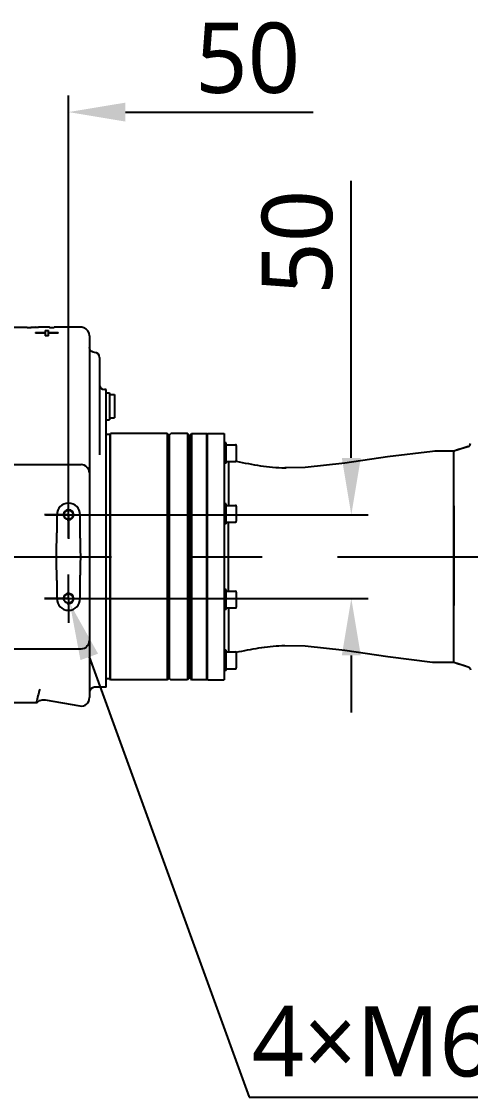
# Model space of a CAD drawing. Header units: millimetres. Extents: x 7426 to 8737, y 124 to 421.
# Drawn here: x 8025.12 to 8038.52, y 163.95 to 196.11 of the extents above; entities that cross this region are included whole.
import ezdxf
from ezdxf import colors
from ezdxf.entities.mleader import LeaderData, LeaderLine
from ezdxf.math import Vec2, Vec3

# ---------------------------------------------------------------- set-up
doc = ezdxf.new("R2010")
doc.units = ezdxf.units.MM
doc.linetypes.add('CENTER', pattern=[0.6, 0.375, -0.075, 0.075, -0.075])
for name, color, linetype in [('中心线', 7, 'Continuous'), ('外形图', 7, 'Continuous'), ('多重引线', 7, 'Continuous'), ('尺寸标注', 7, 'Continuous')]:
    doc.layers.add(name, color=color, linetype=linetype)
doc.styles.add('微软雅黑', font='msyh.ttc')
doc.dimstyles.new('尺寸标注_1_20比例', dxfattribs={"dimtxt": 2.1, "dimasz": 1.7, "dimexe": 0.5, "dimexo": 0.4, "dimgap": 0.5, "dimtad": 1, "dimdec": 1, "dimlfac": 20, "dimdsep": 46, "dimtxsty": '微软雅黑', "dimcen": 0.09, "dimadec": 0, "dimazin": 0, "dimtp": 0.01, "dimtm": 0.01, "dimtfac": 1, "dimtdec": 1, "dimtofl": 0, "dimtmove": 0, "dimatfit": 3, "dimfxl": 1, "dimtolj": 1, "dimarcsym": 0})

# ---------------------------------------------------------------- blocks, each defined once
blk = doc.blocks.new('*D1227')
at = {"layer": 'Defpoints', "color": 0}
for p in [(8026.519, 193.408), (8024.019, 180.295), (8026.519, 180.28)]:
    blk.add_point(p, dxfattribs=at)
at = {"layer": '尺寸标注', "color": 0, "linetype": 'Continuous', "lineweight": -2}
for p, q in [((8024.019, 180.695), (8024.019, 193.908)), ((8026.519, 180.68), (8026.519, 193.908)), ((8022.319, 193.408), (8020.619, 193.408)), ((8028.219, 193.408), (8033.82, 193.408))]:
    blk.add_line(p, q, dxfattribs=at)
at = {"layer": '尺寸标注', "color": 0}
for points in [[(8022.319, 193.125), (8022.319, 193.691), (8024.019, 193.408)], [(8028.219, 193.691), (8028.219, 193.125), (8026.519, 193.408)]]:
    blk.add_solid(points, dxfattribs=at)
at = {"layer": '尺寸标注', "color": 0, "insert": (8031.869, 196.08), "char_height": 2.1, "attachment_point": 2, "style": '微软雅黑'}
blk.add_mtext('\\A1;\\A1;50', dxfattribs=at)
blk = doc.blocks.new('*D1228')
at = {"layer": 'Defpoints', "color": 0}
for p in [(8025.432, 181.382), (8025.406, 178.882), (8034.962, 178.882)]:
    blk.add_point(p, dxfattribs=at)
at = {"layer": '尺寸标注', "color": 0, "linetype": 'Continuous', "lineweight": -2}
for p, q in [((8034.962, 183.082), (8034.962, 191.358)), ((8025.832, 181.382), (8035.462, 181.382)), ((8025.806, 178.882), (8035.462, 178.882)), ((8034.962, 177.182), (8034.962, 175.482))]:
    blk.add_line(p, q, dxfattribs=at)
at = {"layer": '尺寸标注', "color": 0}
for points in [[(8034.678, 183.082), (8035.245, 183.082), (8034.962, 181.382)], [(8035.245, 177.182), (8034.678, 177.182), (8034.962, 178.882)]]:
    blk.add_solid(points, dxfattribs=at)
at = {"layer": '尺寸标注', "color": 0, "insert": (8032.29, 187.957), "char_height": 2.1, "attachment_point": 1, "rotation": 90, "style": '微软雅黑'}
blk.add_mtext('\\A1;\\A1;50', dxfattribs=at)

msp = doc.modelspace()

# ---------------------------------------------------------------- linework, layer by layer
at = {"layer": '中心线', "color": 0, "linetype": 'CENTER', "ltscale": 30}
msp.add_line((7998.5524, 180.1299), (8061.1691, 180.1299), dxfattribs=at)
at = {"layer": '外形图', "color": 0, "linetype": 'Continuous'}
for p, q in [((8025.2814, 186.9801), (8025.2814, 186.9668)), ((8025.3691, 186.967), (8025.2814, 186.9668)), ((8025.3925, 186.9774), (8025.3925, 186.967)), ((8025.5319, 186.9781), (8025.5271, 186.9779)), ((8025.9539, 186.9813), (8025.6591, 186.9809)), ((8025.8194, 186.883), (8025.9188, 186.8832)), ((8025.8194, 186.883), (8025.8194, 186.725)), ((8025.9188, 186.7251), (8025.9188, 186.8832)), ((8025.9539, 186.9812), (8025.9539, 186.9686)), ((8026.0884, 186.9687), (8025.9539, 186.9686)), ((8026.8936, 186.9817), (8026.0884, 186.9814)), ((8026.0884, 186.9687), (8026.0884, 186.9813)), ((8025.5328, 186.8253), (8025.8194, 186.8257)), ((8025.5328, 186.8253), (8025.5328, 186.8033)), ((8025.8194, 186.8038), (8025.5328, 186.8033)), ((8025.9188, 186.7308), (8025.8194, 186.7307)), ((8025.9188, 186.7251), (8025.8194, 186.725)), ((8025.9188, 186.8259), (8026.2054, 186.8261)), ((8026.2054, 186.8041), (8025.9188, 186.8039)), ((8026.2054, 186.8041), (8026.2054, 186.8261)), ((8027.1437, 186.7315), (8027.1437, 175.9219)), ((8027.4437, 186.0816), (8027.4437, 183.1762)), ((8027.6437, 185.1232), (8027.5937, 185.1232)), ((8027.6437, 176.2316), (8027.6437, 185.1231)), ((8027.6437, 185.0232), (8027.7437, 185.0232)), ((8027.7437, 185.0232), (8027.7437, 184.2232)), ((8027.7437, 184.9732), (8027.8937, 184.9732)), ((8027.8937, 184.9732), (8027.8937, 184.2732)), ((8027.7437, 184.2732), (8027.8937, 184.2732)), ((8027.6437, 184.2232), (8027.7437, 184.2232)), ((8027.7542, 183.7816), (8027.6437, 183.7816)), ((8027.7542, 183.7816), (8027.7687, 183.8066)), ((8027.7542, 183.7816), (8027.7542, 176.4815)), ((8027.7687, 176.4565), (8027.7687, 183.8066)), ((8029.4687, 183.8066), (8027.7687, 183.8066)), ((8029.4687, 183.8066), (8029.4687, 176.4565)), ((8029.5187, 183.7566), (8029.4687, 183.8066)), ((8029.5187, 183.7566), (8029.5687, 183.8066)), ((8029.5187, 183.7566), (8029.5187, 176.5066)), ((8030.1187, 183.7566), (8030.0687, 183.8066)), ((8030.1687, 183.7816), (8030.1937, 183.8066)), ((8030.1687, 176.4815), (8030.1687, 183.7816)), ((8030.6687, 183.7816), (8030.6437, 183.8066)), ((8030.6687, 176.4565), (8030.6687, 183.8053)), ((8030.6687, 183.8053), (8031.1687, 183.8053)), ((8031.1687, 183.8053), (8031.1687, 176.4565)), ((8031.2287, 183.5266), (8031.1687, 183.5266)), ((8031.2287, 182.9266), (8031.2287, 183.5266)), ((8031.2287, 183.4766), (8031.5037, 183.4766)), ((8031.5287, 183.4516), (8031.5287, 183.0016)), ((8038.1657, 183.3276), (8038.0197, 183.2819)), ((8038.1813, 183.3324), (8038.0201, 183.282)), ((8038.3093, 183.3728), (8038.1657, 183.3276)), ((8038.3571, 183.388), (8038.1813, 183.3324)), ((8038.4471, 183.4169), (8038.3093, 183.3728)), ((8038.4496, 183.4177), (8038.3571, 183.388)), ((8037.4548, 183.2817), (8037.3831, 183.2765)), ((8038.0188, 183.2817), (8037.4548, 183.2817)), ((8038.0188, 183.283), (8038.0188, 183.2641)), ((8038.0201, 183.282), (8038.0188, 183.2816)), ((8038.0188, 176.9815), (8038.0188, 183.2816)), ((8021.5967, 182.8816), (8026.8936, 182.8816)), ((8031.2287, 182.9266), (8031.1687, 182.9266)), ((8031.2287, 182.9766), (8031.5037, 182.9766)), ((8032.9762, 182.7828), (8033.0196, 182.7816)), ((8031.2287, 181.7136), (8031.1687, 181.7136)), ((8031.2287, 181.1136), (8031.2287, 181.7136)), ((8026.1686, 181.3816), (8026.1686, 180.8401)), ((8026.8686, 180.6874), (8026.8686, 181.3816)), ((8031.2287, 181.6636), (8031.5037, 181.6636)), ((8031.5287, 181.6386), (8031.5287, 181.1886)), ((8038.0188, 181.6533), (8038.0188, 178.6702)), ((8031.2287, 181.1136), (8031.1687, 181.1136)), ((8031.2287, 181.1636), (8031.5037, 181.1636)), ((8026.8686, 178.8816), (8026.8686, 179.5757)), ((8026.1686, 179.4231), (8026.1686, 178.8816)), ((8031.2287, 179.1496), (8031.1687, 179.1496)), ((8031.2287, 178.5496), (8031.2287, 179.1496)), ((8031.2287, 179.0996), (8031.5037, 179.0996)), ((8031.5287, 179.0746), (8031.5287, 178.6246)), ((8031.2287, 178.5496), (8031.1687, 178.5496)), ((8031.2287, 178.5996), (8031.5037, 178.5996)), ((8021.5966, 177.3815), (8026.8936, 177.3815)), ((8031.2287, 177.3365), (8031.1687, 177.3365)), ((8031.2287, 176.7365), (8031.2287, 177.3365)), ((8031.2287, 177.2865), (8031.5037, 177.2865)), ((8031.5287, 177.2615), (8031.5287, 176.8115)), ((8032.8839, 177.4768), (8032.9782, 177.4804)), ((8037.3837, 176.9866), (8037.4551, 176.9815)), ((8037.4551, 176.9815), (8038.0188, 176.9815)), ((8038.0201, 176.9811), (8038.0188, 176.9815)), ((8038.0188, 176.9815), (8038.0188, 176.9814)), ((8038.0197, 176.9812), (8038.1657, 176.9356)), ((8038.0201, 176.9811), (8038.1813, 176.9307)), ((8038.1657, 176.9356), (8038.3093, 176.8903)), ((8038.1813, 176.9307), (8038.3571, 176.8751)), ((8038.3093, 176.8903), (8038.4471, 176.8463)), ((8038.3571, 176.8751), (8038.4496, 176.8455)), ((8031.2287, 176.7365), (8031.1687, 176.7365)), ((8031.2287, 176.7865), (8031.5037, 176.7865)), ((8038.4496, 176.8455), (8038.4868, 176.8236)), ((8038.4868, 176.8236), (8038.5104, 176.7905)), ((8038.5104, 176.7905), (8038.5188, 176.7507)), ((8027.7542, 176.4815), (8027.6437, 176.4815)), ((8027.7542, 176.4815), (8027.7687, 176.4565)), ((8029.4687, 176.4565), (8027.7687, 176.4565)), ((8029.5187, 176.5065), (8029.4687, 176.4565)), ((8029.5187, 176.5065), (8029.5687, 176.4565)), ((8030.1187, 176.5065), (8030.0687, 176.4565)), ((8030.1687, 176.4815), (8030.1937, 176.4565)), ((8030.6437, 176.4565), (8030.1937, 176.4565)), ((8030.6687, 176.4815), (8030.6437, 176.4565)), ((8030.6687, 176.4565), (8031.1687, 176.4565)), ((8027.6437, 176.2315), (8027.2937, 176.2315)), ((8018.9387, 175.7815), (8025.5852, 175.7815)), ((8025.5864, 175.7815), (8025.6045, 175.7996)), ((8025.8208, 175.8591), (8026.855, 175.6749))]:
    msp.add_line(p, q, dxfattribs=at)
at = {"layer": '外形图', "color": 0, "ltscale": 10}
for p, q in [((8030.0687, 183.8066), (8029.5687, 183.8066)), ((8030.0687, 183.8066), (8030.0687, 176.4565)), ((8030.1187, 183.7566), (8030.1187, 176.5065)), ((8030.1937, 183.8066), (8030.6437, 183.8066)), ((8030.1937, 183.8066), (8030.1937, 176.4565)), ((8030.6437, 176.4565), (8030.6437, 183.8066)), ((8030.1687, 183.0816), (8030.1187, 183.0816)), ((8030.1687, 177.1815), (8030.1187, 177.1815)), ((8030.0687, 176.4565), (8029.5687, 176.4565))]:
    msp.add_line(p, q, dxfattribs=at)
at = {"layer": '外形图', "color": 0}
for p, q in [((8026.5186, 181.3816), (8026.5186, 182.1023)), ((8026.5186, 181.3816), (8025.7979, 181.3816)), ((8026.5186, 181.3816), (8026.5186, 180.6609)), ((8026.5186, 181.3816), (8027.2394, 181.3816)), ((8026.5186, 178.8816), (8026.5186, 179.6023)), ((8026.5186, 178.8816), (8025.7979, 178.8816)), ((8026.5186, 178.8816), (8026.5186, 178.1608)), ((8026.5186, 178.8816), (8027.2394, 178.8816))]:
    msp.add_line(p, q, dxfattribs=at)
at = {"layer": '外形图', "color": 0, "linetype": 'Continuous'}
for points in [[(8025.2814, 186.9802), (8024.3643, 186.9766), (8021.9042, 186.947), (8019.5776, 186.8711), (8017.386, 186.7232), (8016.9675, 186.6822)], [(8027.1437, 186.7317), (8027.1324, 186.806), (8027.0985, 186.8748), (8027.0457, 186.9301), (8026.9803, 186.9662), (8026.9113, 186.981), (8026.8936, 186.9817)], [(8027.2937, 186.2316), (8027.2568, 186.2362), (8027.2136, 186.2548), (8027.1769, 186.2875), (8027.1523, 186.3315), (8027.1437, 186.3816)], [(8027.4437, 186.0816), (8027.4328, 186.1376), (8027.4003, 186.1872), (8027.3513, 186.2201), (8027.2937, 186.2316)], [(8037.3831, 183.2765), (8036.0437, 183.1087), (8034.7647, 182.9223), (8033.5799, 182.7912), (8032.9762, 182.7828)], [(8032.8839, 177.4768), (8033.5866, 177.4715), (8034.7723, 177.3394), (8036.0516, 177.153), (8037.3837, 176.9866)], [(8025.6045, 175.7996), (8025.6667, 175.8407), (8025.7365, 175.8614), (8025.8054, 175.8617), (8025.8208, 175.8591)]]:
    msp.add_lwpolyline(points, dxfattribs=at)
for centre in [(8026.5186, 181.3816), (8026.5186, 178.8816)]:
    msp.add_circle(centre, 0.1375, dxfattribs=at)
for centre, radius, start, end in [((8025.6685, 183.7793), 3.2018, 94.93487, 95.36581), ((8025.538, 183.7202), 3.2605, 90.10775, 92.55804), ((8025.6666, 183.8029), 3.1781, 92.51481, 94.93711), ((8025.5376, 183.7303), 3.2504, 88.7127, 90.10096), ((8025.6647, 183.8451), 3.1358, 90.96228, 92.42671), ((8025.6641, 183.8761), 3.1048, 90.09326, 90.96116), ((8027.5937, 185.2732), 0.15, 180, 270), ((8031.5037, 183.4516), 0.025, 0, 90), ((8038.4188, 183.5128), 0.1, 287.91277, 359.76455), ((8031.5037, 183.0016), 0.025, 270, 0), ((8026.8937, 182.6316), 0.25, 359.99798, 90.00069), ((8026.5186, 181.3816), 0.35, 0, 180), ((8026.5186, 181.3816), 0.15, 255, 195), ((8031.5037, 181.6386), 0.025, 0, 90), ((8146.2806, 180.0534), 114.9996, 179.445183, 179.961354), ((8031.5037, 181.1886), 0.025, 270, 0), ((8134.7199, 180.1597), 103.4388, 180.015921, 180.589091), ((8026.5186, 178.8816), 0.35, 180, 0), ((8026.5186, 178.8816), 0.15, 255, 195), ((8031.5037, 179.0746), 0.025, 0, 90), ((8031.5037, 178.6246), 0.025, 270, 0), ((8026.8936, 177.6315), 0.25, 270, 0), ((8031.5037, 177.2615), 0.025, 0, 90), ((8031.5037, 176.8115), 0.025, 270, 0), ((8049.2434, 169.7858), 24.4343, 164.84923, 165.79558), ((8026.8936, 175.9219), 0.25, 261.1084, 0), ((8027.2937, 176.0815), 0.15, 90, 180)]:
    msp.add_arc(centre, radius, start, end, dxfattribs=at)
for points, knots in [([(8025.9706, 186.9687), (8025.9662, 186.9697), (8025.9603, 186.971), (8025.9546, 186.9746), (8025.9539, 186.9761)], [0, 0, 0, 0, 0.7277094, 1, 1, 1, 1]), ([(8031.2961, 182.9904), (8031.2972, 182.9202), (8031.3012, 182.4798), (8031.2958, 182.0394), (8031.2917, 181.6693)], [0, 0, 0, 0, 0.159457, 1, 1, 1, 1]), ([(8031.5253, 182.982), (8031.7664, 182.9336), (8032.2454, 182.8348), (8032.7336, 182.7904), (8032.9762, 182.7828)], [0, 0, 0, 0, 0.5032545, 1, 1, 1, 1]), ([(8031.2919, 178.5938), (8031.2935, 178.4475), (8031.2981, 178.0072), (8031.3009, 177.5668), (8031.296, 177.2728)], [0, 0, 0, 0, 0.332241, 1, 1, 1, 1]), ([(8031.5253, 177.2811), (8031.7512, 177.3265), (8032.1998, 177.4194), (8032.6566, 177.4663), (8032.8839, 177.4768)], [0, 0, 0, 0, 0.5030955, 1, 1, 1, 1])]:
    msp.add_open_spline(points, degree=3, knots=knots, dxfattribs=at)
for points in [[(8026.1602, 180.1316), (8026.1602, 180.3677), (8026.1686, 180.6039), (8026.1686, 180.8401)], [(8026.8686, 180.6874), (8026.8686, 180.5021), (8026.8717, 180.3169), (8026.8717, 180.1316)], [(8026.1686, 179.4231), (8026.1686, 179.6593), (8026.1602, 179.8954), (8026.1602, 180.1316)], [(8026.8717, 180.1316), (8026.8717, 179.9463), (8026.8686, 179.761), (8026.8686, 179.5757)]]:
    msp.add_open_spline(points, degree=3, dxfattribs=at)

# ---------------------------------------------------------------- dimensions: what is measured, and where the dimension line sits
at = {"layer": '尺寸标注', "color": 0, "linetype": 'Continuous'}
dim = msp.add_linear_dim(base=(8026.5186, 193.408), p1=(8024.0186, 180.2949), p2=(8026.5186, 180.2795), text='\\A1;50', dimstyle='尺寸标注_1_20比例', dxfattribs=at)
dim.commit()
dim.dimension.update_dxf_attribs({"geometry": '*D1227', "text_midpoint": (8031.8693, 193.408), "dimtype": 160})
dim = msp.add_linear_dim(base=(8034.9617, 178.8816), p1=(8025.4319, 181.3816), p2=(8025.4058, 178.8816), angle=270, text='\\A1;50', dimstyle='尺寸标注_1_20比例', dxfattribs=at)
dim.commit()
dim.dimension.update_dxf_attribs({"geometry": '*D1228', "text_midpoint": (8034.9617, 189.4075), "dimtype": 160})

# ---------------------------------------------------------------- leaders
at = {"layer": '多重引线'}
ml = msp.add_multileader_mtext('Standard', dxfattribs=at)
ml.set_content('4×M{\\A1;6深度9}', style='微软雅黑')
ml.set_leader_properties()
ml.build(insert=Vec2(0, 0))
ml.multileader.update_dxf_attribs({"text_left_attachment_type": 5, "text_right_attachment_type": 5, "dogleg_length": 1, "arrow_head_size": 1.7})
ctx = ml.context
ctx.base_point, ctx.char_height, ctx.arrow_head_size, ctx.landing_gap_size, ctx.plane_origin = Vec3(8031.9142, 163.9924), 2.1, 1.7, 0.075, Vec3(8063.9598, 148.7911)
ctx.left_attachment, ctx.right_attachment = 5, 5
notes = []
notes.append((ctx, [(0, (1, 1, 0), (8031.9142, 163.9924), (1, 0), 0, [(0, [(8026.5575, 178.7367)], 0, [])])]))
ctx.mtext.insert, ctx.mtext.flow_direction = Vec3(8031.9892, 166.7092), 5
for ctx, leaders in notes:
    for number, flags, end, landing, length, lines in leaders:
        leader = LeaderData()
        leader.index, (leader.has_last_leader_line, leader.has_dogleg_vector, leader.attachment_direction) = number, flags
        leader.last_leader_point, leader.dogleg_vector, leader.dogleg_length = Vec3(end), Vec3(landing), length
        for number, points, colour, breaks in lines:
            line = LeaderLine()
            line.index, line.vertices, line.color, line.breaks = number, Vec3.list(points), colors.encode_raw_color(colour), breaks
            leader.lines.append(line)
        ctx.leaders.append(leader)

doc.saveas('drawing.dxf')
